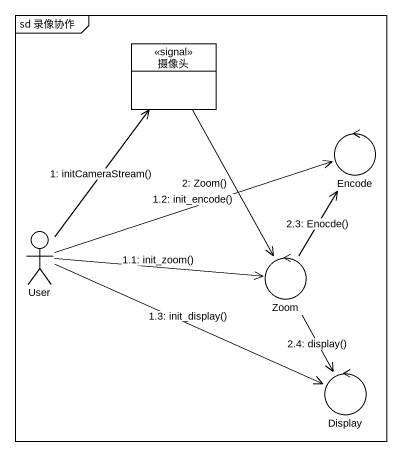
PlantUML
@startuml
mainframe sd 录像协作
allowmixing
hide circle
hide empty members
class 摄像头 <<signal>>
control Encode
actor User
control Zoom
control Display
User -up-> 摄像头 : 1: initCameraStream()
User -right-> Zoom : 1.1: init_zoom()
User -right-> Encode : 1.2: init_encode()
User -right-> Display : 1.3: init_display()
摄像头 --> Zoom : 2: Zoom()
Zoom -up-> Encode : 2.3: Enocde()
Zoom --> Display : 2.4: display()
@enduml
